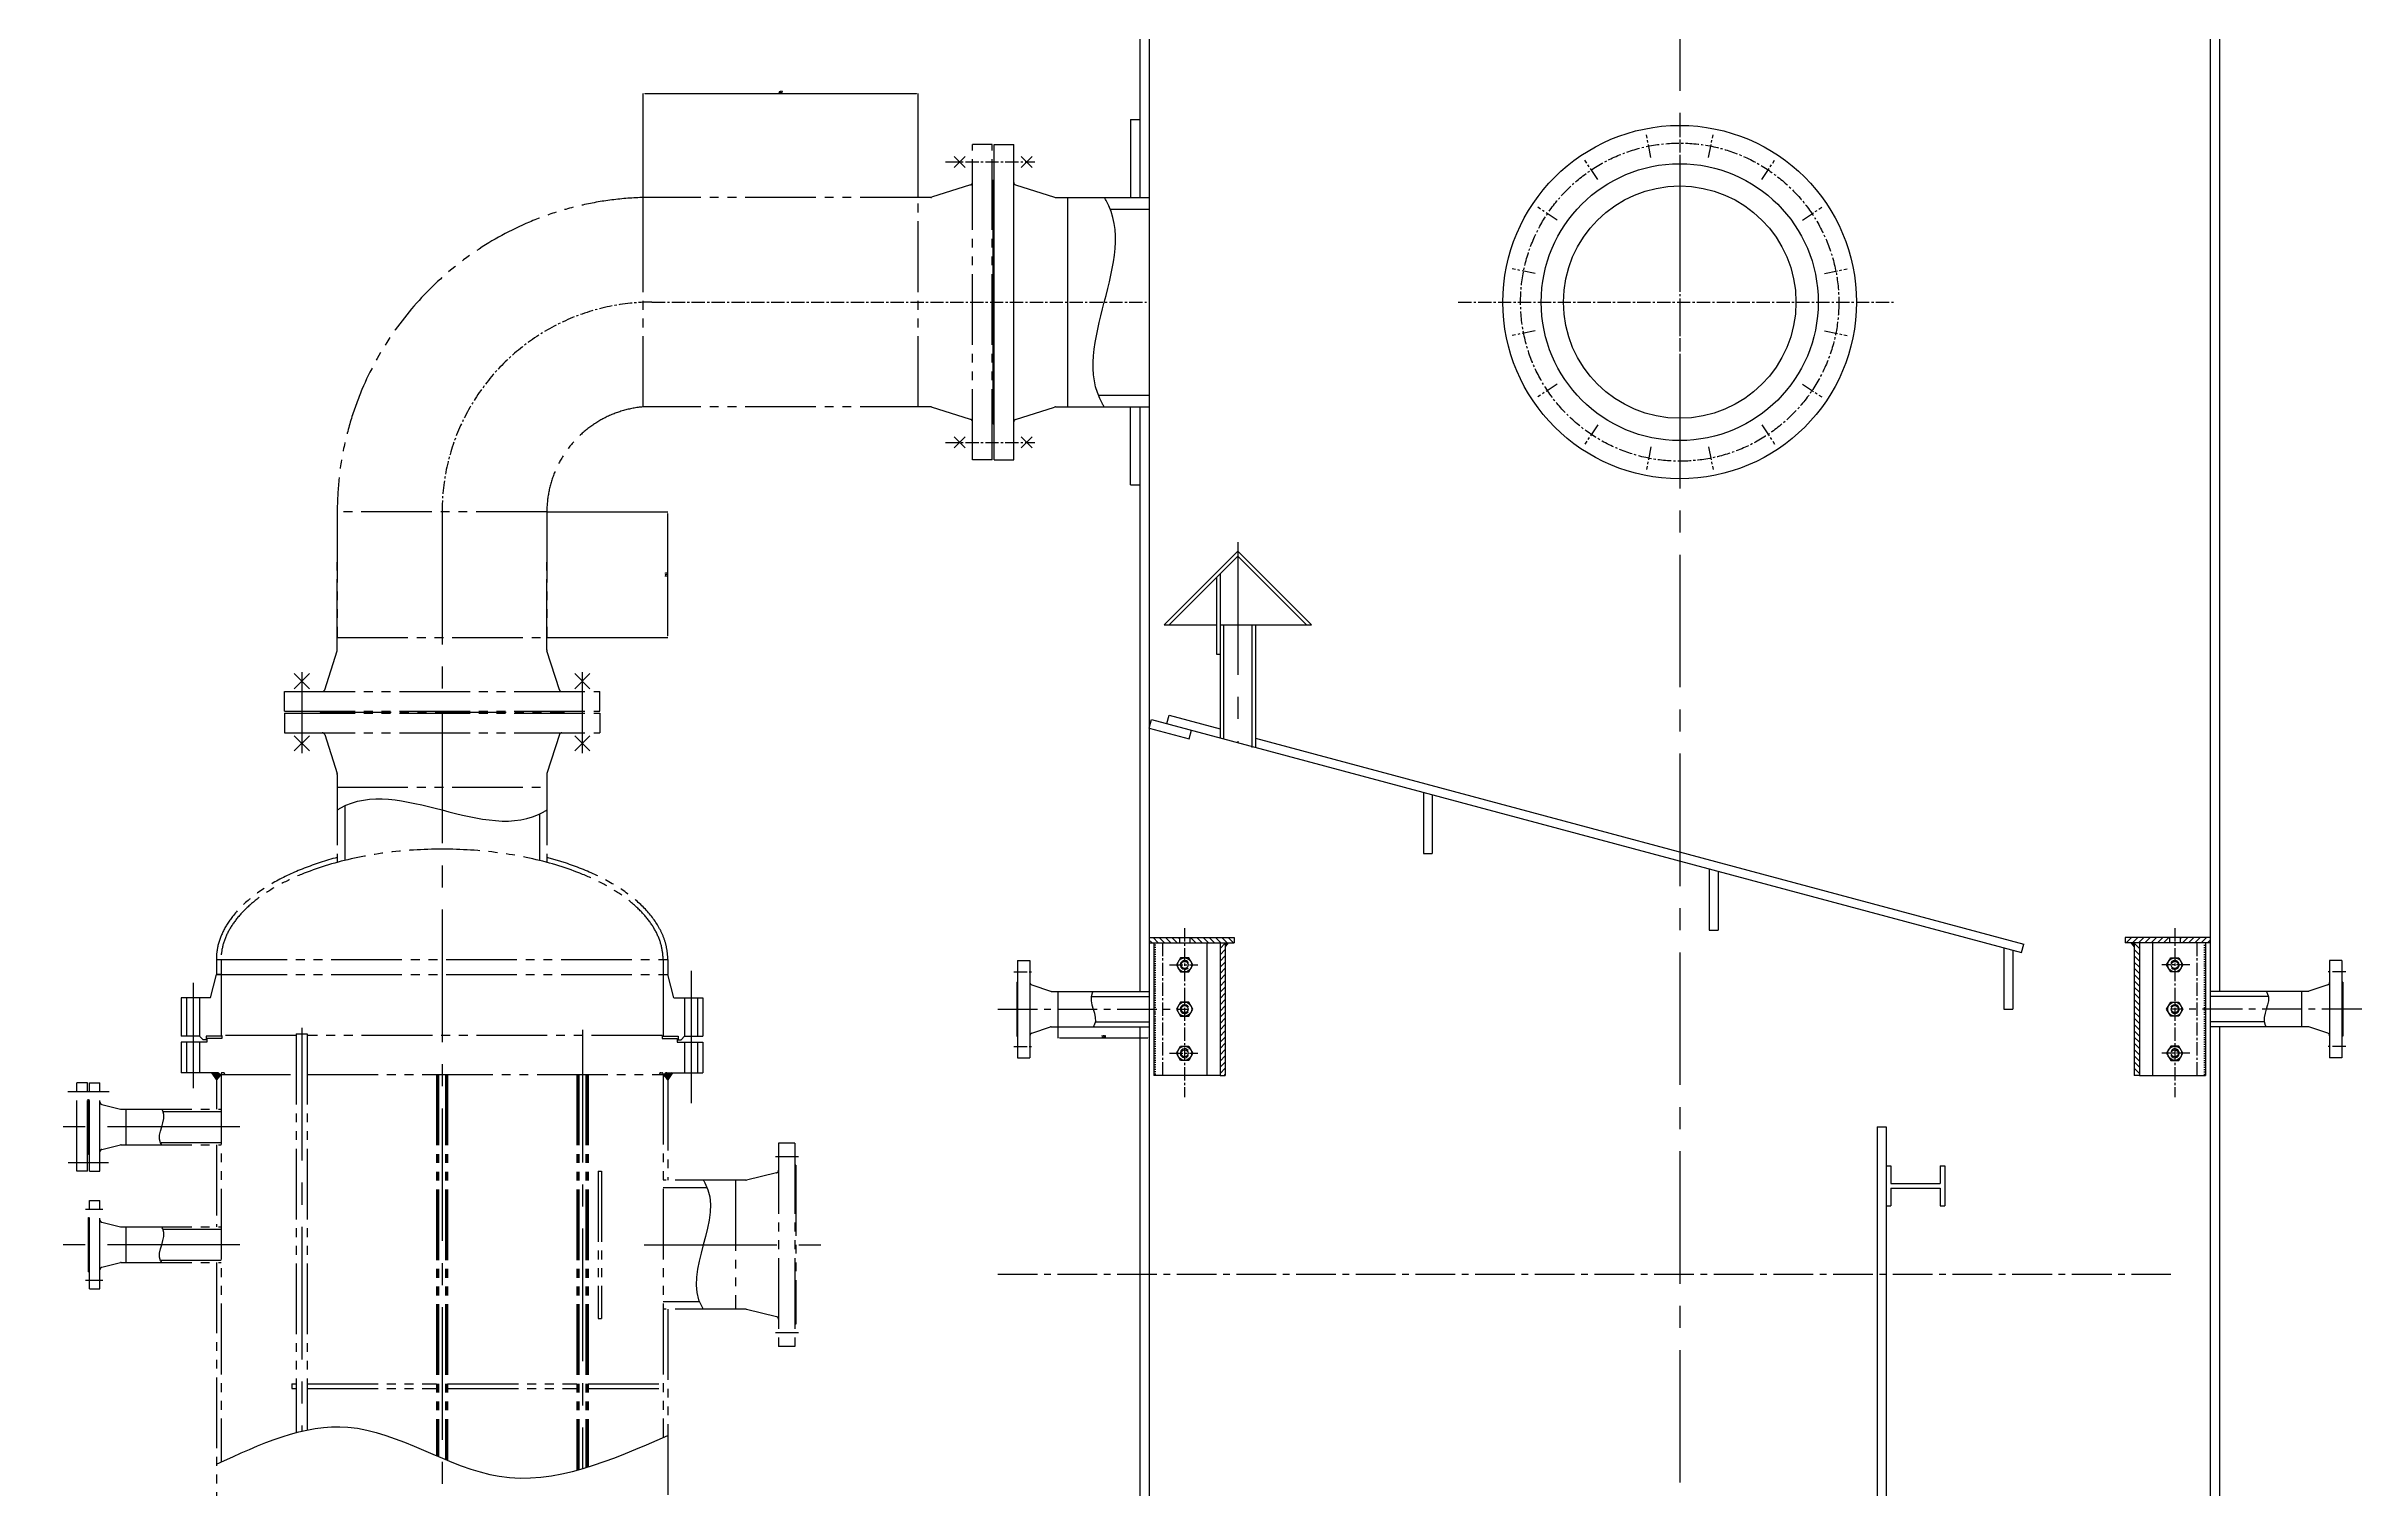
# Model space of a CAD drawing. Extents: x 45567 to 121349, y -17555 to 19241.
# Drawn here: x 65982 to 69911, y -3263 to -815 of the extents above; entities that cross this region are included whole.
import ezdxf

# ---------------------------------------------------------------- set-up
doc = ezdxf.new("R2010")
doc.units = 0
doc.header["$LTSCALE"] = 30
doc.header["$MEASUREMENT"] = 0
doc.linetypes.add('CENTER2', pattern=[1.125, 0.75, -0.125, 0.125, -0.125])
doc.linetypes.add('LIDIVIDE', pattern=[0.65, 0.4, -0.05, 0.05, -0.05, 0.05, -0.05])
doc.layers.get('DEFPOINTS').update_dxf_attribs({"linetype": 'CONTINUOUS'})
for name, color, linetype in [('1', 2, 'CONTINUOUS'), ('2', 1, 'CONTINUOUS'), ('3', 3, 'CENTER2'), ('4', 3, 'CENTER2'), ('5', 6, 'LIDIVIDE')]:
    doc.layers.add(name, color=color, linetype=linetype)
doc.styles.add('HZ', font='simplex.shx', dxfattribs={"width": 0.75, "bigfont": 'SBTXT.shx'})
doc.dimstyles.new('STANDARD$0', dxfattribs={"dimtxt": 3.2, "dimasz": 2.8, "dimexe": 0.6, "dimexo": 0.6, "dimgap": 1, "dimtad": 1, "dimdec": 0, "dimzin": 0, "dimdsep": 46, "dimtxsty": 'HZ', "dimcen": 0.09, "dimadec": 0, "dimazin": 0, "dimtfac": 1, "dimtdec": 0, "dimtmove": 0, "dimatfit": 3, "dimfxl": 0, "dimtolj": 1, "dimtzin": 0, "dimarcsym": 0})

# ---------------------------------------------------------------- blocks, each defined once
blk = doc.blocks.new('*D847')
at = {"layer": '1', "color": 0, "lineweight": -2}
for p, q in [((67698.5, -2479.8), (67698.5, -2498.4)), ((67701.3, -2497.8), (67850.7, -2497.8)), ((67853.5, -2479.8), (67853.5, -2498.4))]:
    blk.add_line(p, q, dxfattribs=at)
at = {"layer": '1', "color": 0}
for points in [[(67701.3, -2497.3), (67701.3, -2498.2), (67698.5, -2497.8)], [(67850.7, -2497.3), (67850.7, -2498.2), (67853.5, -2497.8)]]:
    blk.add_solid(points, dxfattribs=at)
at = {"layer": 'DEFPOINTS', "color": 0}
for p in [(67698.5, -2479.2), (67853.5, -2479.2), (67853.5, -2497.8)]:
    blk.add_point(p, dxfattribs=at)
at = {"layer": '1', "color": 0, "insert": (67776, -2495.2), "char_height": 3.2, "attachment_point": 5, "style": 'HZ'}
blk.add_mtext('\\A1;155', dxfattribs=at)
blk = doc.blocks.new('*D1342')
at = {"layer": '1', "color": 0, "lineweight": -2}
for p, q in [((66994.5, -1114.2), (66994.5, -894.6)), ((67458.7, -895.2), (66997.3, -895.2)), ((67461.5, -1070.6), (67461.5, -894.6))]:
    blk.add_line(p, q, dxfattribs=at)
at = {"layer": '1', "color": 0}
for points in [[(66997.3, -894.8), (66997.3, -895.7), (66994.5, -895.2)], [(67458.7, -894.8), (67458.7, -895.7), (67461.5, -895.2)]]:
    blk.add_solid(points, dxfattribs=at)
at = {"layer": 'DEFPOINTS', "color": 0}
for p in [(66994.5, -895.2), (67461.5, -1071.2), (66994.5, -1114.8)]:
    blk.add_point(p, dxfattribs=at)
at = {"layer": '1', "color": 0, "insert": (67228, -892.6), "char_height": 3.2, "attachment_point": 5, "style": 'HZ'}
blk.add_mtext('\\A1;467', dxfattribs=at)
blk = doc.blocks.new('*D1343')
at = {"layer": '1', "color": 0, "lineweight": -2}
for p, q in [((66831.9, -1605), (67036.8, -1605)), ((67036.2, -1607.8), (67036.2, -1815.2)), ((66831.9, -1818), (67036.8, -1818))]:
    blk.add_line(p, q, dxfattribs=at)
at = {"layer": '1', "color": 0}
for points in [[(67035.7, -1607.8), (67036.6, -1607.8), (67036.2, -1605)], [(67035.7, -1815.2), (67036.6, -1815.2), (67036.2, -1818)]]:
    blk.add_solid(points, dxfattribs=at)
at = {"layer": 'DEFPOINTS', "color": 0}
for p in [(66831.3, -1605), (66831.3, -1818), (67036.2, -1818)]:
    blk.add_point(p, dxfattribs=at)
at = {"layer": '1', "color": 0, "insert": (67033.6, -1711.5), "char_height": 3.2, "attachment_point": 5, "rotation": 90, "style": 'HZ'}
blk.add_mtext('\\A1;213', dxfattribs=at)

msp = doc.modelspace()

# ---------------------------------------------------------------- hatches: boundary and pattern name
at = {"layer": '1'}
h = msp.add_hatch(dxfattribs=at)
h.set_pattern_fill('ANSI31', color=256, scale=60, angle=90, style=0)
h.set_pattern_definition([(135, (-774513.952, -244447.015), (-5.30330086, -5.30330086), [])])
h.paths.add_polyline_path([(67904.460792, -2327.519535), (67853.460792, -2327.519535), (67853.460792, -2336.519535), (67904.460792, -2336.519535)])
h.paths.add_polyline_path([(67997.460792, -2327.519535), (67922.460792, -2327.519535), (67922.460792, -2336.519535), (67997.460792, -2336.519535)])
h = msp.add_hatch(dxfattribs=at)
h.set_pattern_fill('ANSI31', color=256, scale=60, style=0)
h.set_pattern_definition([(45, (-774513.952, -244447.015), (-5.30330086, 5.30330086), [])])
h.paths.add_polyline_path([(67973.460792, -2449.019535), (67982.460792, -2449.019535), (67982.460792, -2336.519535), (67973.460792, -2336.519535)])
h.paths.add_polyline_path([(67973.460792, -2561.519535), (67982.460792, -2561.519535), (67982.460792, -2449.019535), (67973.460792, -2449.019535)])
h = msp.add_hatch(dxfattribs=at)
h.set_pattern_fill('ANSI31', color=256, scale=60, angle=90, style=0)
h.set_pattern_definition([(45, (912020.8736, -244447.015), (5.30330086, -5.30330086), [])])
h.paths.add_polyline_path([(69602.460792, -2327.519535), (69653.460792, -2327.519535), (69653.460792, -2336.519535), (69602.460792, -2336.519535)])
h.paths.add_polyline_path([(69509.460792, -2327.519535), (69584.460792, -2327.519535), (69584.460792, -2336.519535), (69509.460792, -2336.519535)])
h = msp.add_hatch(dxfattribs=at)
h.set_pattern_fill('ANSI31', color=256, scale=60, style=0)
h.set_pattern_definition([(135, (912020.8736, -244447.015), (5.30330086, 5.30330086), [])])
h.paths.add_polyline_path([(69533.460792, -2449.019535), (69524.460792, -2449.019535), (69524.460792, -2336.519535), (69533.460792, -2336.519535)])
h.paths.add_polyline_path([(69533.460792, -2561.519535), (69524.460792, -2561.519535), (69524.460792, -2449.019535), (69533.460792, -2449.019535)])
at = {"layer": '5', "ltscale": 10}
h = msp.add_hatch(dxfattribs=at)
h.set_pattern_fill('ANSI37', color=256, scale=10, style=0)
h.set_pattern_definition([(135, (77176.2446, -7332.4401), (0.88388348, 0.88388348), []), (45, (77176.2446, -7332.4401), (0.88388348, -0.88388348), [])])
h.paths.add_polyline_path([(66262.460792, -2557.019535), (66271.878216, -2557.019535, -0.2982166267), (66276.460792, -2560.019535), (66278.460792, -2560.019535), (66278.460792, -2562.019535), (66276.460792, -2562.019535), (66270.460792, -2569.170057)])
h = msp.add_hatch(dxfattribs=at)
h.set_pattern_fill('ANSI37', color=256, scale=10, style=0)
h.set_pattern_definition([(45, (56130.677, -7332.4401), (-0.88388348, 0.88388348), []), (135, (56130.677, -7332.4401), (-0.88388348, -0.88388348), [])])
h.paths.add_polyline_path([(67030.460792, -2560.019535), (67028.460792, -2560.019535), (67028.460792, -2562.019535), (67030.460792, -2562.019535), (67036.460792, -2569.170057), (67044.460792, -2557.019535), (67035.043367, -2557.019535, 0.2982166267)])

# ---------------------------------------------------------------- linework, layer by layer
at = {"layer": '1'}
for p, q in [((67522.382814, -1020.271306), (67540.886354, -1001.767765)), ((67522.382814, -1001.767765), (67540.886354, -1020.271306)), ((67654.538769, -1020.271306), (67636.035229, -1001.767765)), ((67654.538769, -1001.767765), (67636.035229, -1020.271306)), ((67522.382814, -1477.767765), (67540.886354, -1496.271306)), ((67522.382814, -1496.271306), (67540.886354, -1477.767765)), ((67654.538769, -1477.767765), (67636.035229, -1496.271306)), ((67654.538769, -1496.271306), (67636.035229, -1477.767765)), ((66402.490061, -1879.17629), (66428.431522, -1905.117751)), ((66428.431522, -1879.17629), (66402.490061, -1905.117751)), ((66904.431522, -1879.17629), (66878.490061, -1905.117751)), ((66878.490061, -1879.17629), (66904.431522, -1905.117751)), ((66402.490061, -2010.862781), (66428.431522, -1984.921319)), ((66428.431522, -2010.862781), (66402.490061, -1984.921319)), ((66904.431522, -2010.862781), (66878.490061, -1984.921319)), ((66878.490061, -2010.862781), (66904.431522, -1984.921319)), ((67864.279479, -2340.725539), (67861.16724, -2340.725539)), ((67864.279479, -2344.689299), (67861.16724, -2344.689299)), ((67864.279479, -2348.499533), (67861.16724, -2348.499533)), ((67864.279479, -2352.521602), (67861.16724, -2352.521602)), ((67864.279479, -2356.485361), (67861.16724, -2356.485361)), ((69642.642104, -2340.725539), (69645.754343, -2340.725539)), ((69642.642104, -2344.689299), (69645.754343, -2344.689299)), ((69642.642104, -2348.499533), (69645.754343, -2348.499533)), ((69642.642104, -2352.521602), (69645.754343, -2352.521602)), ((69642.642104, -2356.485361), (69645.754343, -2356.485361)), ((67864.279479, -2360.295595), (67861.16724, -2360.295595)), ((67864.279479, -2364.105829), (67861.16724, -2364.105829)), ((67864.279479, -2368.069588), (67861.16724, -2368.069588)), ((67864.279479, -2372.033348), (67861.16724, -2372.033348)), ((67864.279479, -2375.843581), (67861.16724, -2375.843581)), ((67864.279479, -2379.653815), (67861.16724, -2379.653815)), ((67864.279479, -2383.617575), (67861.16724, -2383.617575)), ((67864.279479, -2387.639644), (67861.16724, -2387.639644)), ((67864.279479, -2391.449877), (67861.16724, -2391.449877)), ((67864.279479, -2395.413637), (67861.16724, -2395.413637)), ((69642.642104, -2360.295595), (69645.754343, -2360.295595)), ((69642.642104, -2364.105829), (69645.754343, -2364.105829)), ((69642.642104, -2368.069588), (69645.754343, -2368.069588)), ((69642.642104, -2372.033348), (69645.754343, -2372.033348)), ((69642.642104, -2375.843581), (69645.754343, -2375.843581)), ((69642.642104, -2379.653815), (69645.754343, -2379.653815)), ((69642.642104, -2383.617575), (69645.754343, -2383.617575)), ((69642.642104, -2387.639644), (69645.754343, -2387.639644)), ((69642.642104, -2391.449877), (69645.754343, -2391.449877)), ((69642.642104, -2395.413637), (69645.754343, -2395.413637)), ((67864.279479, -2399.377397), (67861.16724, -2399.377397)), ((67864.279479, -2403.18763), (67861.16724, -2403.18763)), ((67864.279479, -2407.2097), (67861.16724, -2407.2097)), ((67864.279479, -2411.173459), (67861.16724, -2411.173459)), ((67864.279479, -2414.983693), (67861.16724, -2414.983693)), ((67864.279479, -2418.793926), (67861.16724, -2418.793926)), ((67864.279479, -2422.757686), (67861.16724, -2422.757686)), ((67864.279479, -2426.721445), (67861.16724, -2426.721445)), ((67864.279479, -2430.531679), (67861.16724, -2430.531679)), ((67864.279479, -2434.341913), (67861.16724, -2434.341913)), ((69642.642104, -2399.377397), (69645.754343, -2399.377397)), ((69642.642104, -2403.18763), (69645.754343, -2403.18763)), ((69642.642104, -2407.2097), (69645.754343, -2407.2097)), ((69642.642104, -2411.173459), (69645.754343, -2411.173459)), ((69642.642104, -2414.983693), (69645.754343, -2414.983693)), ((69642.642104, -2418.793926), (69645.754343, -2418.793926)), ((69642.642104, -2422.757686), (69645.754343, -2422.757686)), ((69642.642104, -2426.721445), (69645.754343, -2426.721445)), ((69642.642104, -2430.531679), (69645.754343, -2430.531679)), ((69642.642104, -2434.341913), (69645.754343, -2434.341913)), ((67864.279479, -2438.305672), (67861.16724, -2438.305672)), ((67864.279479, -2442.327741), (67861.16724, -2442.327741)), ((67864.279479, -2446.137975), (67861.16724, -2446.137975)), ((67864.279479, -2450.101735), (67861.16724, -2450.101735)), ((67864.279479, -2450.101735), (67861.16724, -2450.101735)), ((67864.279479, -2454.065494), (67861.16724, -2454.065494)), ((67864.279479, -2457.875728), (67861.16724, -2457.875728)), ((67864.279479, -2461.897797), (67861.16724, -2461.897797)), ((67864.279479, -2465.861557), (67861.16724, -2465.861557)), ((67864.279479, -2469.67179), (67861.16724, -2469.67179)), ((67864.279479, -2473.482024), (67861.16724, -2473.482024)), ((69642.642104, -2438.305672), (69645.754343, -2438.305672)), ((69642.642104, -2442.327741), (69645.754343, -2442.327741)), ((69642.642104, -2446.137975), (69645.754343, -2446.137975)), ((69642.642104, -2450.101735), (69645.754343, -2450.101735)), ((69642.642104, -2450.101735), (69645.754343, -2450.101735)), ((69642.642104, -2454.065494), (69645.754343, -2454.065494)), ((69642.642104, -2457.875728), (69645.754343, -2457.875728)), ((69642.642104, -2461.897797), (69645.754343, -2461.897797)), ((69642.642104, -2465.861557), (69645.754343, -2465.861557)), ((69642.642104, -2469.67179), (69645.754343, -2469.67179)), ((69642.642104, -2473.482024), (69645.754343, -2473.482024)), ((67864.279479, -2477.445783), (67861.16724, -2477.445783)), ((67864.279479, -2481.409543), (67861.16724, -2481.409543)), ((67864.279479, -2485.219777), (67861.16724, -2485.219777)), ((67864.279479, -2489.03001), (67861.16724, -2489.03001)), ((67864.279479, -2492.99377), (67861.16724, -2492.99377)), ((67864.279479, -2497.015839), (67861.16724, -2497.015839)), ((67864.279479, -2500.826073), (67861.16724, -2500.826073)), ((67864.279479, -2504.789832), (67861.16724, -2504.789832)), ((67864.279479, -2508.753592), (67861.16724, -2508.753592)), ((67864.279479, -2512.563825), (67861.16724, -2512.563825)), ((69642.642104, -2477.445783), (69645.754343, -2477.445783)), ((69642.642104, -2481.409543), (69645.754343, -2481.409543)), ((69642.642104, -2485.219777), (69645.754343, -2485.219777)), ((69642.642104, -2489.03001), (69645.754343, -2489.03001)), ((69642.642104, -2492.99377), (69645.754343, -2492.99377)), ((69642.642104, -2497.015839), (69645.754343, -2497.015839)), ((69642.642104, -2500.826073), (69645.754343, -2500.826073)), ((69642.642104, -2504.789832), (69645.754343, -2504.789832)), ((69642.642104, -2508.753592), (69645.754343, -2508.753592)), ((69642.642104, -2512.563825), (69645.754343, -2512.563825)), ((67864.279479, -2516.585895), (67861.16724, -2516.585895)), ((67864.279479, -2520.549654), (67861.16724, -2520.549654)), ((67864.279479, -2524.359888), (67861.16724, -2524.359888)), ((67864.279479, -2528.170122), (67861.16724, -2528.170122)), ((67864.279479, -2532.133881), (67861.16724, -2532.133881)), ((67864.279479, -2536.097641), (67861.16724, -2536.097641)), ((67864.279479, -2539.907874), (67861.16724, -2539.907874)), ((67864.279479, -2543.718108), (67861.16724, -2543.718108)), ((67864.279479, -2547.681867), (67861.16724, -2547.681867)), ((67864.279479, -2551.703937), (67861.16724, -2551.703937)), ((69642.642104, -2516.585895), (69645.754343, -2516.585895)), ((69642.642104, -2520.549654), (69645.754343, -2520.549654)), ((69642.642104, -2524.359888), (69645.754343, -2524.359888)), ((69642.642104, -2528.170122), (69645.754343, -2528.170122)), ((69642.642104, -2532.133881), (69645.754343, -2532.133881)), ((69642.642104, -2536.097641), (69645.754343, -2536.097641)), ((69642.642104, -2539.907874), (69645.754343, -2539.907874)), ((69642.642104, -2543.718108), (69645.754343, -2543.718108)), ((69642.642104, -2547.681867), (69645.754343, -2547.681867)), ((69642.642104, -2551.703937), (69645.754343, -2551.703937)), ((67864.279479, -2555.51417), (67861.16724, -2555.51417)), ((67864.279479, -2559.47793), (67861.16724, -2559.47793)), ((69642.642104, -2555.51417), (69645.754343, -2555.51417)), ((69642.642104, -2559.47793), (69645.754343, -2559.47793))]:
    msp.add_line(p, q, dxfattribs=at)
for centre, start, end in [((67913.460792, -2374.019535), 30.348058563, 319.641136826), ((69593.460792, -2374.019535), 220.358863174, 149.651941437), ((67913.460792, -2449.019535), 30.348058563, 319.641136826), ((69593.460792, -2449.019535), 220.358863174, 149.651941437), ((67913.460792, -2524.019535), 40.358863174, 329.651941437), ((69593.460792, -2524.019535), 210.348058563, 139.641136826)]:
    msp.add_arc(centre, 7.5, start, end, dxfattribs=at)
for points in [[(67777.134466, -1426.819535), (67774.134466, -1421.819535), (67780.134466, -1076.219535), (67777.134466, -1071.219535)], [(66475.659945, -2110.967636), (66480.659945, -2107.967636), (66826.259945, -2113.967636), (66831.259945, -2110.967636)], [(67758.26844, -2418.869422), (67756.46844, -2421.869422), (67760.06844, -2476.169422), (67758.26844, -2479.169422)], [(69748.653143, -2418.869422), (69750.453143, -2421.869422), (69746.853143, -2476.169422), (69748.653143, -2479.169422)], [(66177.744044, -2679.169535), (66175.944044, -2676.169535), (66179.544044, -2621.869535), (66177.744044, -2618.869535)], [(67096.684899, -2739.469535), (67099.384899, -2743.969535), (67093.984899, -2954.069535), (67096.684899, -2958.569535)], [(66177.744044, -2879.169535), (66175.944044, -2876.169535), (66179.544044, -2821.869535), (66177.744044, -2818.869535)], [(66270.460792, -3221.726488), (66493.681788, -3158.509322), (66750.449699, -3242.000966), (67036.460792, -3172.686634)]]:
    msp.add_spline(points, degree=3, dxfattribs=at)
for points in [[(67982.460792, -2336.519535), (67989.135562, -2336.519535), (67982.460792, -2344.926614)], [(69524.460792, -2336.519535), (69517.786021, -2336.519535), (69524.460792, -2344.926614)]]:
    msp.add_solid(points, dxfattribs=at)
at = {"layer": '2'}
for p, q in [((67853.460792, 13750.980465), (67853.460792, -3339.019535)), ((69653.460792, 13750.980465), (69653.460792, -7749.019535)), ((67837.460792, -565.869535), (67837.460792, -1071.219535)), ((69669.460792, -565.869535), (69669.460792, -2418.869535)), ((67821.460792, -939.019535), (67837.460792, -939.019535)), ((67821.460792, -939.019535), (67821.460792, -1071.219535)), ((67590.060792, -1516.519535), (67590.060792, -981.519535)), ((67590.060792, -981.519535), (67623.460792, -981.519535)), ((67623.460792, -1516.519535), (67623.460792, -981.519535)), ((67588.460792, -1455.519535), (67588.460792, -1042.519535)), ((67588.460792, -1042.519535), (67590.060792, -1042.519535)), ((67588.460792, -1455.519535), (67588.460792, -1042.519535)), ((67626.600423, -1050.015247), (67692.796901, -1071.008987)), ((67694.15727, -1071.219535), (67853.460792, -1071.219535)), ((67715.460792, -1426.819535), (67715.460792, -1071.219535)), ((67787.341339, -1091.219535), (67853.460792, -1091.219535)), ((67766.927593, -1406.819535), (67853.460792, -1406.819535)), ((67626.600423, -1448.023824), (67692.796901, -1427.030084)), ((67694.15727, -1426.819535), (67853.460792, -1426.819535)), ((67821.460792, -1559.019535), (67821.460792, -1426.819535)), ((67837.460792, -1426.819535), (67837.460792, -2418.869535)), ((67588.460792, -1455.519535), (67590.060792, -1455.519535)), ((67590.060792, -1516.519535), (67623.460792, -1516.519535)), ((67821.460792, -1559.019535), (67837.460792, -1559.019535)), ((68003.460792, -1671.666347), (67878.460792, -1796.666347)), ((68003.460792, -1680.151629), (67886.946073, -1796.666347)), ((68003.460792, -1671.666347), (68128.460792, -1796.666347)), ((68003.460792, -1680.151629), (68119.97551, -1796.666347)), ((67967.460792, -1716.151629), (67967.460792, -1846.666347)), ((67973.460792, -1710.151629), (67973.460792, -1988.627871)), ((67878.460792, -1796.666347), (67967.460792, -1796.666347)), ((67973.460792, -1796.666347), (68128.460792, -1796.666347)), ((67979.460792, -1796.666347), (67979.460792, -1990.235567)), ((68027.460792, -1796.666347), (68027.460792, -2004.704823)), ((68033.460792, -1796.666347), (68033.460792, -2004.704823)), ((67967.460792, -1846.666347), (67973.460792, -1846.666347)), ((67853.460792, -1972.003111), (67857.343077, -1957.514224)), ((67857.343077, -1957.514224), (69333.460792, -2353.038773)), ((67883.460792, -1964.512444), (67887.343077, -1950.023557)), ((67887.343077, -1950.023557), (67973.460792, -1973.098729)), ((67853.460792, -1972.003111), (67921.075599, -1990.120444)), ((67921.075599, -1990.120444), (67924.957885, -1975.631557)), ((68033.460792, -1989.17568), (69337.343077, -2338.549886)), ((68318.460792, -2081.070343), (68318.460792, -2185.089581)), ((68333.460792, -2085.089581), (68333.460792, -2185.089581)), ((68318.460792, -2185.089581), (68333.460792, -2185.089581)), ((68803.460792, -2211.025701), (68803.460792, -2315.044939)), ((68818.460792, -2215.044939), (68818.460792, -2315.044939)), ((68803.460792, -2315.044939), (68818.460792, -2315.044939)), ((67853.460792, -2327.519535), (67853.460792, -2336.519535)), ((67853.460792, -2327.519535), (67997.460792, -2327.519535)), ((67853.460792, -2336.519535), (67997.460792, -2336.519535)), ((67861.16724, -2336.519535), (67861.16724, -2561.519535)), ((67904.460792, -2327.519535), (67904.460792, -2336.519535)), ((67922.460792, -2327.519535), (67922.460792, -2336.519535)), ((67951.16724, -2336.519535), (67951.16724, -2561.519535)), ((67973.460792, -2336.519535), (67973.460792, -2561.519535)), ((67982.460792, -2336.519535), (67982.460792, -2561.519535)), ((67997.460792, -2327.519535), (67997.460792, -2336.519535)), ((69303.460792, -2345.000297), (69303.460792, -2449.019535)), ((69318.460792, -2349.019535), (69318.460792, -2449.019535)), ((69333.460792, -2353.038773), (69337.343077, -2338.549886)), ((69509.460792, -2327.519535), (69509.460792, -2336.519535)), ((69653.460792, -2327.519535), (69509.460792, -2327.519535)), ((69653.460792, -2336.519535), (69509.460792, -2336.519535)), ((69524.460792, -2336.519535), (69524.460792, -2561.519535)), ((69533.460792, -2336.519535), (69533.460792, -2561.519535)), ((69555.754343, -2336.519535), (69555.754343, -2561.519535)), ((69584.460792, -2327.519535), (69584.460792, -2336.519535)), ((69602.460792, -2327.519535), (69602.460792, -2336.519535)), ((69645.754343, -2336.519535), (69645.754343, -2561.519535)), ((69653.460792, -2327.519535), (69653.460792, -2336.519535)), ((67630.060792, -2366.519535), (67650.960792, -2366.519535)), ((67630.060792, -2366.519535), (67630.060792, -2531.519535)), ((67650.960792, -2366.519535), (67650.960792, -2531.519535)), ((69855.960792, -2366.519535), (69855.960792, -2531.519535)), ((69876.860792, -2366.519535), (69855.960792, -2366.519535)), ((69876.860792, -2366.519535), (69876.860792, -2531.519535)), ((67628.460792, -2403.019535), (67630.060792, -2403.019535)), ((67628.460792, -2403.019535), (67628.460792, -2495.019535)), ((67654.035963, -2408.046036), (67685.767188, -2418.638009)), ((67687.192017, -2418.869535), (67853.460792, -2418.869535)), ((67698.460792, -2418.869535), (67698.460792, -2479.169535)), ((67754.676346, -2427.669535), (67853.460792, -2427.669535)), ((69819.729566, -2418.869535), (69653.460792, -2418.869535)), ((69752.245237, -2427.669535), (69653.460792, -2427.669535)), ((69808.460792, -2418.869535), (69808.460792, -2479.169535)), ((69852.88562, -2408.046036), (69821.154395, -2418.638009)), ((69878.460792, -2403.019535), (69876.860792, -2403.019535)), ((69878.460792, -2403.019535), (69878.460792, -2495.019535)), ((67761.860503, -2470.369535), (67853.460792, -2470.369535)), ((69303.460792, -2449.019535), (69318.460792, -2449.019535)), ((69745.06108, -2470.369535), (69653.460792, -2470.369535)), ((67628.460792, -2495.019535), (67630.060792, -2495.019535)), ((67654.035963, -2489.993034), (67685.767188, -2479.401062)), ((67687.192017, -2479.169535), (67853.460792, -2479.169535)), ((67837.460792, -2479.169535), (67837.460792, -3339.019535)), ((69819.729566, -2479.169535), (69653.460792, -2479.169535)), ((69669.460792, -2479.169535), (69669.460792, -7518.869535)), ((69852.88562, -2489.993034), (69821.154395, -2479.401062)), ((69878.460792, -2495.019535), (69876.860792, -2495.019535)), ((67630.060792, -2531.519535), (67650.960792, -2531.519535)), ((69876.860792, -2531.519535), (69855.960792, -2531.519535)), ((67973.460792, -2561.519535), (67861.16724, -2561.519535)), ((67973.460792, -2561.519535), (67982.460792, -2561.519535)), ((69533.460792, -2561.519535), (69524.460792, -2561.519535)), ((69533.460792, -2561.519535), (69645.754343, -2561.519535)), ((69088.460792, -2649.019535), (69088.460792, -8166.684174)), ((69088.460792, -2649.019535), (69103.460792, -2649.019535)), ((69103.460792, -2649.019535), (69103.460792, -8163.597634)), ((69103.460792, -2715.019535), (69111.460792, -2715.019535)), ((69111.460792, -2715.019535), (69111.460792, -2745.019535)), ((69111.460792, -2745.019535), (69195.460792, -2745.019535)), ((69195.460792, -2715.019535), (69195.460792, -2745.019535)), ((69195.460792, -2715.019535), (69203.460792, -2715.019535)), ((69203.460792, -2715.019535), (69203.460792, -2783.019535)), ((69103.460792, -2783.019535), (69111.460792, -2783.019535)), ((69111.460792, -2753.019535), (69195.460792, -2753.019535)), ((69111.460792, -2753.019535), (69111.460792, -2783.019535)), ((69195.460792, -2753.019535), (69195.460792, -2783.019535)), ((69195.460792, -2783.019535), (69203.460792, -2783.019535))]:
    msp.add_line(p, q, dxfattribs=at)
for points in [[(67906.532588, -2362.019535), (67899.604385, -2374.019535), (67906.532588, -2386.019535), (67920.388995, -2386.019535), (67927.317198, -2374.019535), (67920.388995, -2362.019535)], [(69600.388995, -2362.019535), (69607.317198, -2374.019535), (69600.388995, -2386.019535), (69586.532588, -2386.019535), (69579.604385, -2374.019535), (69586.532588, -2362.019535)], [(67906.532588, -2437.019535), (67899.604385, -2449.019535), (67906.532588, -2461.019535), (67920.388995, -2461.019535), (67927.317198, -2449.019535), (67920.388995, -2437.019535)], [(69600.388995, -2437.019535), (69607.317198, -2449.019535), (69600.388995, -2461.019535), (69586.532588, -2461.019535), (69579.604385, -2449.019535), (69586.532588, -2437.019535)], [(67906.532588, -2536.019535), (67899.604385, -2524.019535), (67906.532588, -2512.019535), (67920.388995, -2512.019535), (67927.317198, -2524.019535), (67920.388995, -2536.019535)], [(69600.388995, -2536.019535), (69607.317198, -2524.019535), (69600.388995, -2512.019535), (69586.532588, -2512.019535), (69579.604385, -2524.019535), (69586.532588, -2536.019535)]]:
    msp.add_lwpolyline(points, close=True, dxfattribs=at)
for centre, radius in [((68753.460792, -1249.019535), 300), ((68753.460792, -1249.019535), 235), ((68753.460792, -1249.019535), 197.2), ((67913.460792, -2374.019535), 12), ((67913.460792, -2374.019535), 6), ((69593.460792, -2374.019535), 12), ((69593.460792, -2374.019535), 6), ((67913.460792, -2449.019535), 12), ((67913.460792, -2449.019535), 6), ((69593.460792, -2449.019535), 12), ((69593.460792, -2449.019535), 6), ((67913.460792, -2524.019535), 12), ((69593.460792, -2524.019535), 12), ((67913.460792, -2524.019535), 6), ((69593.460792, -2524.019535), 6)]:
    msp.add_circle(centre, radius, dxfattribs=at)
for centre, start, end in [((67627.960792, -1045.725795), 180, 252.403947515), ((67694.15727, -1066.719535), 252.403947515, 270), ((67627.960792, -1452.313276), 107.596052485, 180), ((67694.15727, -1431.319535), 90, 107.596052485), ((67655.460792, -2403.777563), 180, 251.540845103), ((67687.192017, -2414.369535), 251.540845103, 270), ((69819.729566, -2414.369535), 270, 288.459154897), ((69851.460792, -2403.777563), 288.459154897, 0), ((67655.460792, -2494.261508), 108.459154897, 180), ((67687.192017, -2483.669535), 90, 108.459154897), ((69819.729566, -2483.669535), 71.540845103, 90), ((69851.460792, -2494.261508), 0, 71.540845103)]:
    msp.add_arc(centre, 4.5, start, end, dxfattribs=at)
at = {"layer": '3', "ltscale": 10}
for p, q in [((68753.460792, 14522.227649), (68753.460792, -13479.100933)), ((66653.460792, -1605.019535), (66653.460792, -9046.019535)), ((68003.460792, -1656.556032), (68003.460792, -1996.666347)), ((66415.460792, -1877.266442), (66415.460792, -2014.340975)), ((66891.460792, -1877.266442), (66891.460792, -2014.340975)), ((67075.960792, -2383.902605), (67075.960792, -2617.589947)), ((66230.960792, -2404.471433), (66230.960792, -2583.028024)), ((66415.303805, -2481.019535), (66415.303805, -3165.462095)), ((66891.617778, -2484.202824), (66891.617778, -3229.2307)), ((66018.354765, -2588.769535), (66088.566625, -2588.769535)), ((66310.544149, -2649.019535), (65981.968151, -2649.019535)), ((66019.196752, -2709.269535), (66087.724617, -2709.269535)), ((67258.459899, -2699.769535), (67219.459899, -2699.769535)), ((66048.46069, -2788.769535), (66077.96069, -2788.769535)), ((66310.544149, -2849.019535), (65981.968151, -2849.019535)), ((66996.377434, -2849.019535), (67324.953432, -2849.019535)), ((66048.46069, -2909.269535), (66077.96069, -2909.269535)), ((67258.459899, -2998.269535), (67219.459899, -2998.269535))]:
    msp.add_line(p, q, dxfattribs=at)
at = {"layer": '3'}
for p, q in [((67913.460792, -2311.612139), (67913.460792, -2598.3227)), ((69593.460792, -2311.612139), (69593.460792, -2598.3227)), ((67623.460792, -2385.519535), (67655.960792, -2385.519535)), ((67887.847453, -2374.019535), (67935.554042, -2374.019535)), ((69619.07413, -2374.019535), (69571.367541, -2374.019535)), ((69883.460792, -2385.519535), (69850.960792, -2385.519535)), ((67623.460792, -2512.519535), (67655.960792, -2512.519535)), ((69883.460792, -2512.519535), (69850.960792, -2512.519535)), ((67887.847453, -2524.019535), (67935.554042, -2524.019535)), ((69619.07413, -2524.019535), (69571.367541, -2524.019535))]:
    msp.add_line(p, q, dxfattribs=at)
at = {"layer": '3', "ltscale": 3}
for p, q in [((67596.355331, -2449.019535), (67920.181618, -2449.019535)), ((69910.566252, -2449.019535), (69586.739965, -2449.019535)), ((67596.355331, -2899.019535), (69586.739965, -2899.019535))]:
    msp.add_line(p, q, dxfattribs=at)
at = {"layer": '4'}
for p, q in [((68753.460792, -939.019535), (68753.460792, -1559.019535)), ((68704.639438, -1003.578019), (68696.933371, -964.837)), ((68802.282145, -1003.578019), (68809.988212, -964.837)), ((67507.801246, -1011.019535), (67659.510099, -1011.019535)), ((68614.429341, -1040.944265), (68592.484316, -1008.101215)), ((68892.492242, -1040.944265), (68914.437267, -1008.101215)), ((68545.385521, -1109.988085), (68512.542471, -1088.04306)), ((68961.536062, -1109.988085), (68994.379112, -1088.04306)), ((68508.019275, -1200.198182), (68469.278257, -1192.492115)), ((68998.902308, -1200.198182), (69037.643327, -1192.492115)), ((67009.460792, -1249.019535), (67848.460792, -1249.019535)), ((68377.644203, -1249.019535), (69118.856767, -1249.019535)), ((68508.019275, -1297.840888), (68469.278257, -1305.546956)), ((68998.902308, -1297.840888), (69037.643327, -1305.546956)), ((68545.385521, -1388.050986), (68512.542471, -1409.99601)), ((68961.536062, -1388.050986), (68994.379112, -1409.99601)), ((67507.801246, -1487.019535), (67659.510099, -1487.019535)), ((68614.429341, -1457.094806), (68592.484316, -1489.937855)), ((68892.492242, -1457.094806), (68914.437267, -1489.937855)), ((68704.639438, -1494.461052), (68696.933371, -1533.20207)), ((68802.282145, -1494.461052), (68809.988212, -1533.20207)), ((67875.960792, -2336.519535), (67875.960792, -2561.519535)), ((69630.960792, -2336.519535), (69630.960792, -2561.519535))]:
    msp.add_line(p, q, dxfattribs=at)
msp.add_circle((68753.460792, -1249.019535), 270, dxfattribs=at)
msp.add_circle((68753.460792, -1249.019535), 270, dxfattribs=at)
msp.add_circle((68753.460792, -1249.019535), 270, dxfattribs=at)
msp.add_circle((68753.460792, -1249.019535), 270, dxfattribs=at)
msp.add_circle((68753.460792, -1249.019535), 270, dxfattribs=at)
msp.add_circle((68753.460792, -1249.019535), 270, dxfattribs=at)
msp.add_circle((68753.460792, -1249.019535), 270, dxfattribs=at)
msp.add_circle((68753.460792, -1249.019535), 270, dxfattribs=at)
msp.add_circle((68753.460792, -1249.019535), 270, dxfattribs=at)
msp.add_circle((68753.460792, -1249.019535), 270, dxfattribs=at)
msp.add_circle((68753.460792, -1249.019535), 270, dxfattribs=at)
msp.add_circle((68753.460792, -1249.019535), 270, dxfattribs=at)
msp.add_circle((68753.460792, -1249.019535), 270, dxfattribs=at)
msp.add_circle((68753.460792, -1249.019535), 270, dxfattribs=at)
msp.add_circle((68753.460792, -1249.019535), 270, dxfattribs=at)
msp.add_circle((68753.460792, -1249.019535), 270, dxfattribs=at)
msp.add_arc((67009.460792, -1605.019535), 356, 90, 180, dxfattribs=at)
at = {"layer": '5', "ltscale": 10}
for p, q in [((67586.860792, -981.519535), (67553.460792, -981.519535)), ((67553.460792, -1516.519535), (67553.460792, -981.519535)), ((67586.860792, -1516.519535), (67586.860792, -981.519535)), ((67550.32116, -1050.015247), (67484.124682, -1071.008987)), ((67588.460792, -1042.519535), (67586.860792, -1042.519535)), ((66994.523999, -1426.819535), (66994.523999, -1071.219535)), ((67482.764313, -1071.219535), (67009.460792, -1071.219535)), ((67461.460792, -1426.819535), (67461.460792, -1071.219535)), ((67482.764313, -1426.819535), (66994.523999, -1426.819535)), ((67550.32116, -1448.023824), (67484.124682, -1427.030084)), ((67588.460792, -1455.519535), (67586.860792, -1455.519535)), ((67586.860792, -1516.519535), (67553.460792, -1516.519535)), ((66475.660792, -1605.019535), (66475.660792, -1818.019535)), ((66831.260791, -1605.019535), (66475.660792, -1605.019535)), ((66831.260791, -1605.019535), (66831.260791, -1818.019535)), ((66475.660792, -1839.323057), (66475.660792, -1690.104483)), ((66831.260791, -1839.323057), (66831.260791, -1690.104483)), ((66454.456503, -1906.879904), (66475.450243, -1840.683426)), ((66475.660792, -1818.019535), (66831.260791, -1818.019535)), ((66852.46508, -1906.879904), (66831.47134, -1840.683426)), ((66385.960792, -1943.419535), (66385.960792, -1910.019535)), ((66385.960792, -1910.019535), (66920.960792, -1910.019535)), ((66920.960792, -1943.419535), (66920.960792, -1910.019535)), ((66385.960792, -1943.419535), (66920.960792, -1943.419535)), ((66385.960792, -1946.619535), (66920.960792, -1946.619535)), ((66385.960792, -1946.619535), (66385.960792, -1980.019535)), ((66446.960792, -1945.019535), (66446.960792, -1943.419535)), ((66446.960792, -1945.019535), (66859.960792, -1945.019535)), ((66446.960792, -1945.019535), (66446.960792, -1946.619535)), ((66446.960792, -1945.019535), (66859.960792, -1945.019535)), ((66859.960792, -1945.019535), (66859.960792, -1943.419535)), ((66859.960792, -1945.019535), (66859.960792, -1946.619535)), ((66920.960792, -1946.619535), (66920.960792, -1980.019535)), ((66385.960792, -1980.019535), (66920.960792, -1980.019535)), ((66454.456503, -1983.159166), (66475.450243, -2049.355644)), ((66852.46508, -1983.159166), (66831.47134, -2049.355644)), ((66475.660792, -2050.716013), (66475.660792, -2199.934587)), ((66475.660792, -2072.019535), (66831.260791, -2072.019535)), ((66831.260791, -2050.716013), (66831.260791, -2199.934587)), ((66488.360804, -2103.921784), (66488.360792, -2196.669461)), ((66818.560804, -2118.01267), (66818.560792, -2196.669461)), ((66260.460792, -2430.019535), (66270.460792, -2390.019535)), ((66270.460792, -2365.019535), (67036.460792, -2365.019535)), ((66270.460792, -2365.019535), (66270.460792, -2390.019535)), ((66270.460792, -2390.019535), (67036.460792, -2390.019535)), ((66278.460792, -2390.019535), (66270.460792, -2390.019535)), ((66270.460792, -2390.019535), (66270.460792, -2390.019535)), ((66278.460792, -2365.019535), (66278.460792, -2390.019535)), ((66278.460792, -2390.019535), (66278.460792, -2495.019535)), ((67028.460792, -2365.019535), (67028.460792, -2390.019535)), ((67028.460792, -2390.019535), (67028.460792, -2495.019535)), ((67028.460792, -2390.019535), (67036.460792, -2390.019535)), ((67036.460792, -2365.019535), (67036.460792, -2390.019535)), ((67046.460792, -2430.019535), (67036.460792, -2390.019535)), ((67036.460792, -2390.019535), (67036.460792, -2390.019535)), ((66260.460792, -2430.019535), (66210.960792, -2430.019535)), ((66210.960792, -2430.019535), (66210.960792, -2495.019535)), ((66219.960792, -2430.019535), (66219.960792, -2495.019535)), ((66241.960792, -2430.019535), (66241.960792, -2495.019535)), ((67046.460792, -2430.019535), (67095.960792, -2430.019535)), ((67064.960792, -2430.019535), (67064.960792, -2495.019535)), ((67086.960792, -2430.019535), (67086.960792, -2495.019535)), ((67095.960792, -2430.019535), (67095.960792, -2495.019535)), ((66241.960792, -2495.019535), (66210.960792, -2495.019535)), ((66254.460792, -2505.019535), (66210.960792, -2505.019535)), ((66210.960792, -2505.019535), (66210.960792, -2557.019535)), ((66219.960792, -2505.019535), (66219.960792, -2557.019535)), ((66247.960792, -2501.019535), (66241.960792, -2495.019535)), ((66241.960792, -2505.019535), (66241.960792, -2557.019535)), ((66252.960792, -2501.019535), (66247.960792, -2501.019535)), ((66278.460792, -2495.019535), (66252.960792, -2495.019535)), ((66252.960792, -2495.019535), (66252.960792, -2501.019535)), ((66279.960792, -2499.019535), (66254.460792, -2499.019535)), ((66254.460792, -2499.019535), (66254.460792, -2505.019535)), ((66405.803805, -2494.019535), (66279.960792, -2494.019535)), ((66279.960792, -2494.019535), (66279.960792, -2499.019535)), ((66405.803805, -2491.019535), (66405.803805, -3167.848415)), ((66405.803805, -2491.019535), (66424.803805, -2491.019535)), ((66424.803805, -2491.019535), (66424.803805, -3163.361849)), ((67026.960792, -2494.019535), (66424.803805, -2494.019535)), ((67026.960792, -2494.019535), (67026.960792, -2499.019535)), ((67026.960792, -2499.019535), (67052.460792, -2499.019535)), ((67028.460792, -2495.019535), (67053.960792, -2495.019535)), ((67052.460792, -2499.019535), (67052.460792, -2505.019535)), ((67052.460792, -2505.019535), (67095.960792, -2505.019535)), ((67053.960792, -2495.019535), (67053.960792, -2501.019535)), ((67053.960792, -2501.019535), (67058.960792, -2501.019535)), ((67058.960792, -2501.019535), (67064.960792, -2495.019535)), ((67064.960792, -2495.019535), (67095.960792, -2495.019535)), ((67064.960792, -2505.019535), (67064.960792, -2557.019535)), ((67086.960792, -2505.019535), (67086.960792, -2557.019535)), ((67095.960792, -2505.019535), (67095.960792, -2557.019535)), ((66051.8607, -2574.019535), (66033.9607, -2574.019535)), ((66033.9607, -2724.019535), (66033.9607, -2574.019535)), ((66051.8607, -2724.019535), (66051.8607, -2574.019535)), ((66055.06069, -2724.019535), (66055.06069, -2574.019535)), ((66055.06069, -2574.019535), (66072.96069, -2574.019535)), ((66072.96069, -2724.019535), (66072.96069, -2574.019535)), ((66271.878216, -2557.019535), (66210.960792, -2557.019535)), ((66262.460792, -2557.019535), (66270.460792, -2569.170057)), ((66276.460792, -2562.019535), (66270.460792, -2569.170057)), ((66270.460792, -2569.170057), (66270.460792, -2618.869535)), ((66276.460792, -2560.019535), (66405.803805, -2560.019535)), ((66278.460792, -2562.019535), (66276.460792, -2562.019535)), ((66278.460792, -2559.019535), (66278.460792, -3218.015974)), ((66282.460792, -2557.019535), (66280.460792, -2557.019535)), ((66284.460792, -2559.019535), (66284.460792, -2560.019535)), ((66424.803805, -2560.019535), (67030.460792, -2560.019535)), ((66643.960792, -2560.019535), (66643.960792, -3207.113341)), ((66645.960792, -2560.019535), (66645.960792, -3207.962125)), ((66647.460792, -2560.019535), (66647.460792, -3208.597168)), ((66659.460792, -2560.019535), (66659.460792, -3213.614252)), ((66660.960792, -2560.019535), (66660.960792, -3214.231594)), ((66662.960792, -2560.019535), (66662.960792, -3215.05066)), ((66882.117778, -2560.019535), (66882.117778, -3231.887124)), ((66884.117778, -2560.019535), (66884.117778, -3231.344246)), ((66885.617778, -2560.019535), (66885.617778, -3230.93128)), ((66897.617778, -2560.019535), (66897.617778, -3227.45461)), ((66899.117778, -2560.019535), (66899.117778, -3226.999167)), ((66901.117778, -2560.019535), (66901.117778, -3226.384971)), ((67022.460792, -2559.019535), (67022.460792, -2560.019535)), ((67024.460792, -2557.019535), (67026.460792, -2557.019535)), ((67028.460792, -2559.019535), (67028.460792, -3176.208667)), ((67028.460792, -2562.019535), (67030.460792, -2562.019535)), ((67030.460792, -2562.019535), (67036.460792, -2569.170057)), ((67035.043367, -2557.019535), (67095.960792, -2557.019535)), ((67044.460792, -2557.019535), (67036.460792, -2569.170057)), ((67036.460792, -2569.170057), (67036.460792, -2739.469535)), ((66053.4607, -2603.019535), (66051.8607, -2603.019535)), ((66053.46069, -2695.019535), (66053.46069, -2603.019535)), ((66053.46069, -2603.019535), (66055.06069, -2603.019535)), ((66053.4607, -2695.019535), (66053.4607, -2603.019535)), ((66076.372174, -2610.870004), (66107.924635, -2618.735899)), ((66109.013151, -2618.869535), (66278.460792, -2618.869535)), ((66117.46069, -2679.169535), (66117.46069, -2618.869535)), ((66179.977508, -2622.779535), (66278.460792, -2622.779535)), ((66053.4607, -2695.019535), (66051.8607, -2695.019535)), ((66053.46069, -2695.019535), (66055.06069, -2695.019535)), ((66076.372174, -2687.169067), (66107.924635, -2679.303172)), ((66109.013151, -2679.169535), (66278.460792, -2679.169535)), ((66175.51058, -2675.259535), (66278.460792, -2675.259535)), ((66270.460792, -2679.169535), (66270.460792, -2818.869535)), ((67251.859899, -2676.519535), (67224.459899, -2676.519535)), ((67224.459899, -2676.519535), (67224.459899, -3021.519535)), ((67251.859899, -2676.519535), (67251.859899, -3021.519535)), ((66051.8607, -2724.019535), (66033.9607, -2724.019535)), ((66055.06069, -2724.019535), (66072.96069, -2724.019535)), ((66918.164969, -2724.019535), (66918.164969, -2974.019535)), ((66918.164969, -2724.019535), (66924.164969, -2724.019535)), ((66924.164969, -2724.019535), (66924.164969, -2974.019535)), ((67168.917661, -2739.469535), (67028.460792, -2739.469535)), ((67151.459899, -2739.469535), (67151.459899, -2958.569535)), ((67221.028855, -2726.858582), (67169.986616, -2739.340729)), ((67253.459899, -2714.019535), (67251.859899, -2714.019535)), ((67253.459899, -2714.019535), (67253.459899, -2984.019535)), ((66055.06069, -2924.019535), (66055.06069, -2774.019535)), ((66055.06069, -2774.019535), (66072.96069, -2774.019535)), ((66072.96069, -2924.019535), (66072.96069, -2774.019535)), ((67103.354159, -2752.269535), (67028.460792, -2752.269535)), ((66053.46069, -2895.019535), (66053.46069, -2803.019535)), ((66053.46069, -2803.019535), (66055.06069, -2803.019535)), ((66076.372174, -2810.870004), (66107.924635, -2818.735899)), ((66109.013151, -2818.869535), (66278.460792, -2818.869535)), ((66117.46069, -2879.169535), (66117.46069, -2818.869535)), ((66179.977508, -2822.779535), (66278.460792, -2822.779535)), ((66053.46069, -2895.019535), (66055.06069, -2895.019535)), ((66076.372174, -2887.169067), (66107.924635, -2879.303172)), ((66109.013151, -2879.169535), (66278.460792, -2879.169535)), ((66175.51058, -2875.259535), (66278.460792, -2875.259535)), ((66270.460792, -2879.169535), (66270.460792, -4668.869535)), ((66055.06069, -2924.019535), (66072.96069, -2924.019535)), ((67090.015639, -2945.769535), (67028.460792, -2945.769535)), ((66918.164969, -2974.019535), (66924.164969, -2974.019535)), ((67168.917661, -2958.569535), (67028.460792, -2958.569535)), ((67036.460792, -2958.569535), (67036.460792, -4654.569638)), ((67221.028855, -2971.180489), (67169.986616, -2958.698342)), ((67253.459899, -2984.019535), (67251.859899, -2984.019535)), ((67251.859899, -3021.519535), (67224.459899, -3021.519535)), ((66398.460792, -3085.019535), (66405.803805, -3085.019535)), ((66398.460792, -3085.019535), (66398.460792, -3093.019535)), ((66398.460792, -3093.019535), (66405.803805, -3093.019535)), ((66424.803805, -3085.019535), (66643.960792, -3085.019535)), ((66424.803805, -3093.019535), (66643.960792, -3093.019535)), ((66662.960792, -3085.019535), (66882.117778, -3085.019535)), ((66662.960792, -3093.019535), (66882.117778, -3093.019535)), ((66901.117778, -3085.019535), (67028.460792, -3085.019535)), ((66901.117778, -3093.019535), (67028.460792, -3093.019535))]:
    msp.add_line(p, q, dxfattribs=at)
for centre, radius, start, end in [((67548.960792, -1045.725795), 4.5, 287.596052485, 0), ((67009.460792, -1605.019535), 533.8, 90, 180), ((67482.764313, -1066.719535), 4.5, 270, 287.596052485), ((67010.707895, -1605.536103), 179.447847, 95.174375701, 179.835065341), ((67482.764313, -1431.319535), 4.5, 72.403947515, 90), ((67482.764313, -1431.319535), 4.5, 72.403947513, 89.999999999), ((67548.960792, -1452.313276), 4.5, 0, 72.403947515), ((66471.160792, -1839.323057), 4.5, 342.403947515, 0), ((66835.760792, -1839.323057), 4.5, 180, 197.596052486), ((66450.167051, -1905.519535), 4.5, 270, 342.403947515), ((66856.754532, -1905.519535), 4.5, 197.596052486, 270), ((66450.167051, -1984.519535), 4.5, 17.596052485, 90), ((66856.754532, -1984.519535), 4.5, 90, 162.403947515), ((66471.160792, -2050.716013), 4.5, 0, 17.596052485), ((66835.760792, -2050.716013), 4.5, 162.403947515, 180), ((66271.878216, -2562.019535), 5, 23.578178479, 90), ((66280.460792, -2559.019535), 2, 90, 180), ((66282.460792, -2559.019535), 2, 0, 90), ((67024.460792, -2559.019535), 2, 90, 180), ((67026.460792, -2559.019535), 2, 0, 90), ((67035.043367, -2562.019535), 5, 90, 156.421821522), ((66077.46069, -2606.50364), 4.5, 180, 256.001738481), ((66109.013151, -2614.369535), 4.5, 256.001738481, 270), ((66077.46069, -2691.535431), 4.5, 103.998261519, 180), ((66109.013151, -2683.669535), 4.5, 90, 103.998261519), ((67168.917661, -2734.969535), 4.5, 270, 283.741729311), ((67219.959899, -2722.487388), 4.5, 283.741729311, 0), ((66077.46069, -2806.50364), 4.5, 180, 256.001738481), ((66109.013151, -2814.369535), 4.5, 256.001738481, 270), ((66077.46069, -2891.535431), 4.5, 103.998261519, 180), ((66109.013151, -2883.669535), 4.5, 90, 103.998261519), ((67168.917661, -2963.069535), 4.5, 76.258270689, 90), ((67219.959899, -2975.551683), 4.5, 0, 76.258270689)]:
    msp.add_arc(centre, radius, start, end, dxfattribs=at)
msp.add_ellipse((66653.460792, -2365.019535), major_axis=(-375, 0), ratio=0.5, start_param=3.1415926536, end_param=6.2831853072, dxfattribs=at)
for points, knots in [([(66475.660792, -2191.653822), (66455.911608, -2196.892701), (66437.062298, -2203.011122), (66401.5375, -2216.915527), (66384.887751, -2224.718105), (66354.508858, -2241.747308), (66340.779345, -2250.973436), (66316.670956, -2270.630615), (66306.290554, -2281.062571), (66291.284161, -2300.304131), (66285.87667, -2308.911234), (66277.395673, -2326.552711), (66274.324059, -2335.588299), (66271.140533, -2351.455882), (66270.460792, -2358.237495), (66270.460792, -2365.019535)], [2.0585735072, 2.0585735072, 2.0585735072, 2.0585735072, 2.2349610755, 2.2349610755, 2.4132347904, 2.4132347904, 2.5915085052, 2.5915085052, 2.7697822201, 2.7697822201, 2.9056969652, 2.9056969652, 3.0416117104, 3.0416117104, 3.1415926536, 3.1415926536, 3.1415926536, 3.1415926536]), ([(67036.460792, -2365.019535), (67036.460792, -2358.825217), (67035.893976, -2352.631172), (67033.640986, -2340.329349), (67031.955171, -2334.221901), (67027.501822, -2322.16572), (67024.734663, -2316.21694), (67015.040278, -2298.968103), (67006.661331, -2287.969072), (66986.343887, -2267.057785), (66974.40394, -2257.142544), (66947.360771, -2238.616709), (66932.256535, -2230.006148), (66899.346207, -2214.302769), (66881.540141, -2207.210533), (66852.486547, -2197.614957), (66842.00631, -2194.5048), (66831.260791, -2191.654295)], [0, 0, 0, 0, 0.0913167374, 0.0913167374, 0.1826334748, 0.1826334748, 0.2739502121, 0.2739502121, 0.452223927, 0.452223927, 0.6304976418, 0.6304976418, 0.8087713567, 0.8087713567, 0.9870450716, 0.9870450716, 1.0830177477, 1.0830177477, 1.0830177477, 1.0830177477])]:
    msp.add_open_spline(points, degree=3, knots=knots, dxfattribs=at)

# ---------------------------------------------------------------- dimensions: what is measured, and where the dimension line sits
at = {"layer": '1'}
for base, p1, p2, picture, middle in [((66994.523999, -895.221377), (67461.460792, -1071.219535), (66994.523999, -1114.843783), '*D1342', (67227.992395, -892.621377)), ((67853.460792, -2497.780152), (67698.460792, -2479.169535), (67853.460792, -2479.169535), '*D847', (67775.960792, -2495.180152))]:
    dim = msp.add_linear_dim(base=base, p1=p1, p2=p2, dimstyle='STANDARD$0', dxfattribs=at)
    dim.commit()
    dim.dimension.update_dxf_attribs({"geometry": picture, "text_midpoint": middle})
dim = msp.add_linear_dim(base=(67036.171762, -1818.019535), p1=(66831.260791, -1605.019535), p2=(66831.260791, -1818.019535), angle=90, dimstyle='STANDARD$0', dxfattribs=at)
dim.commit()
dim.dimension.update_dxf_attribs({"geometry": '*D1343', "text_midpoint": (67033.571762, -1711.519535)})

doc.saveas('drawing.dxf')
